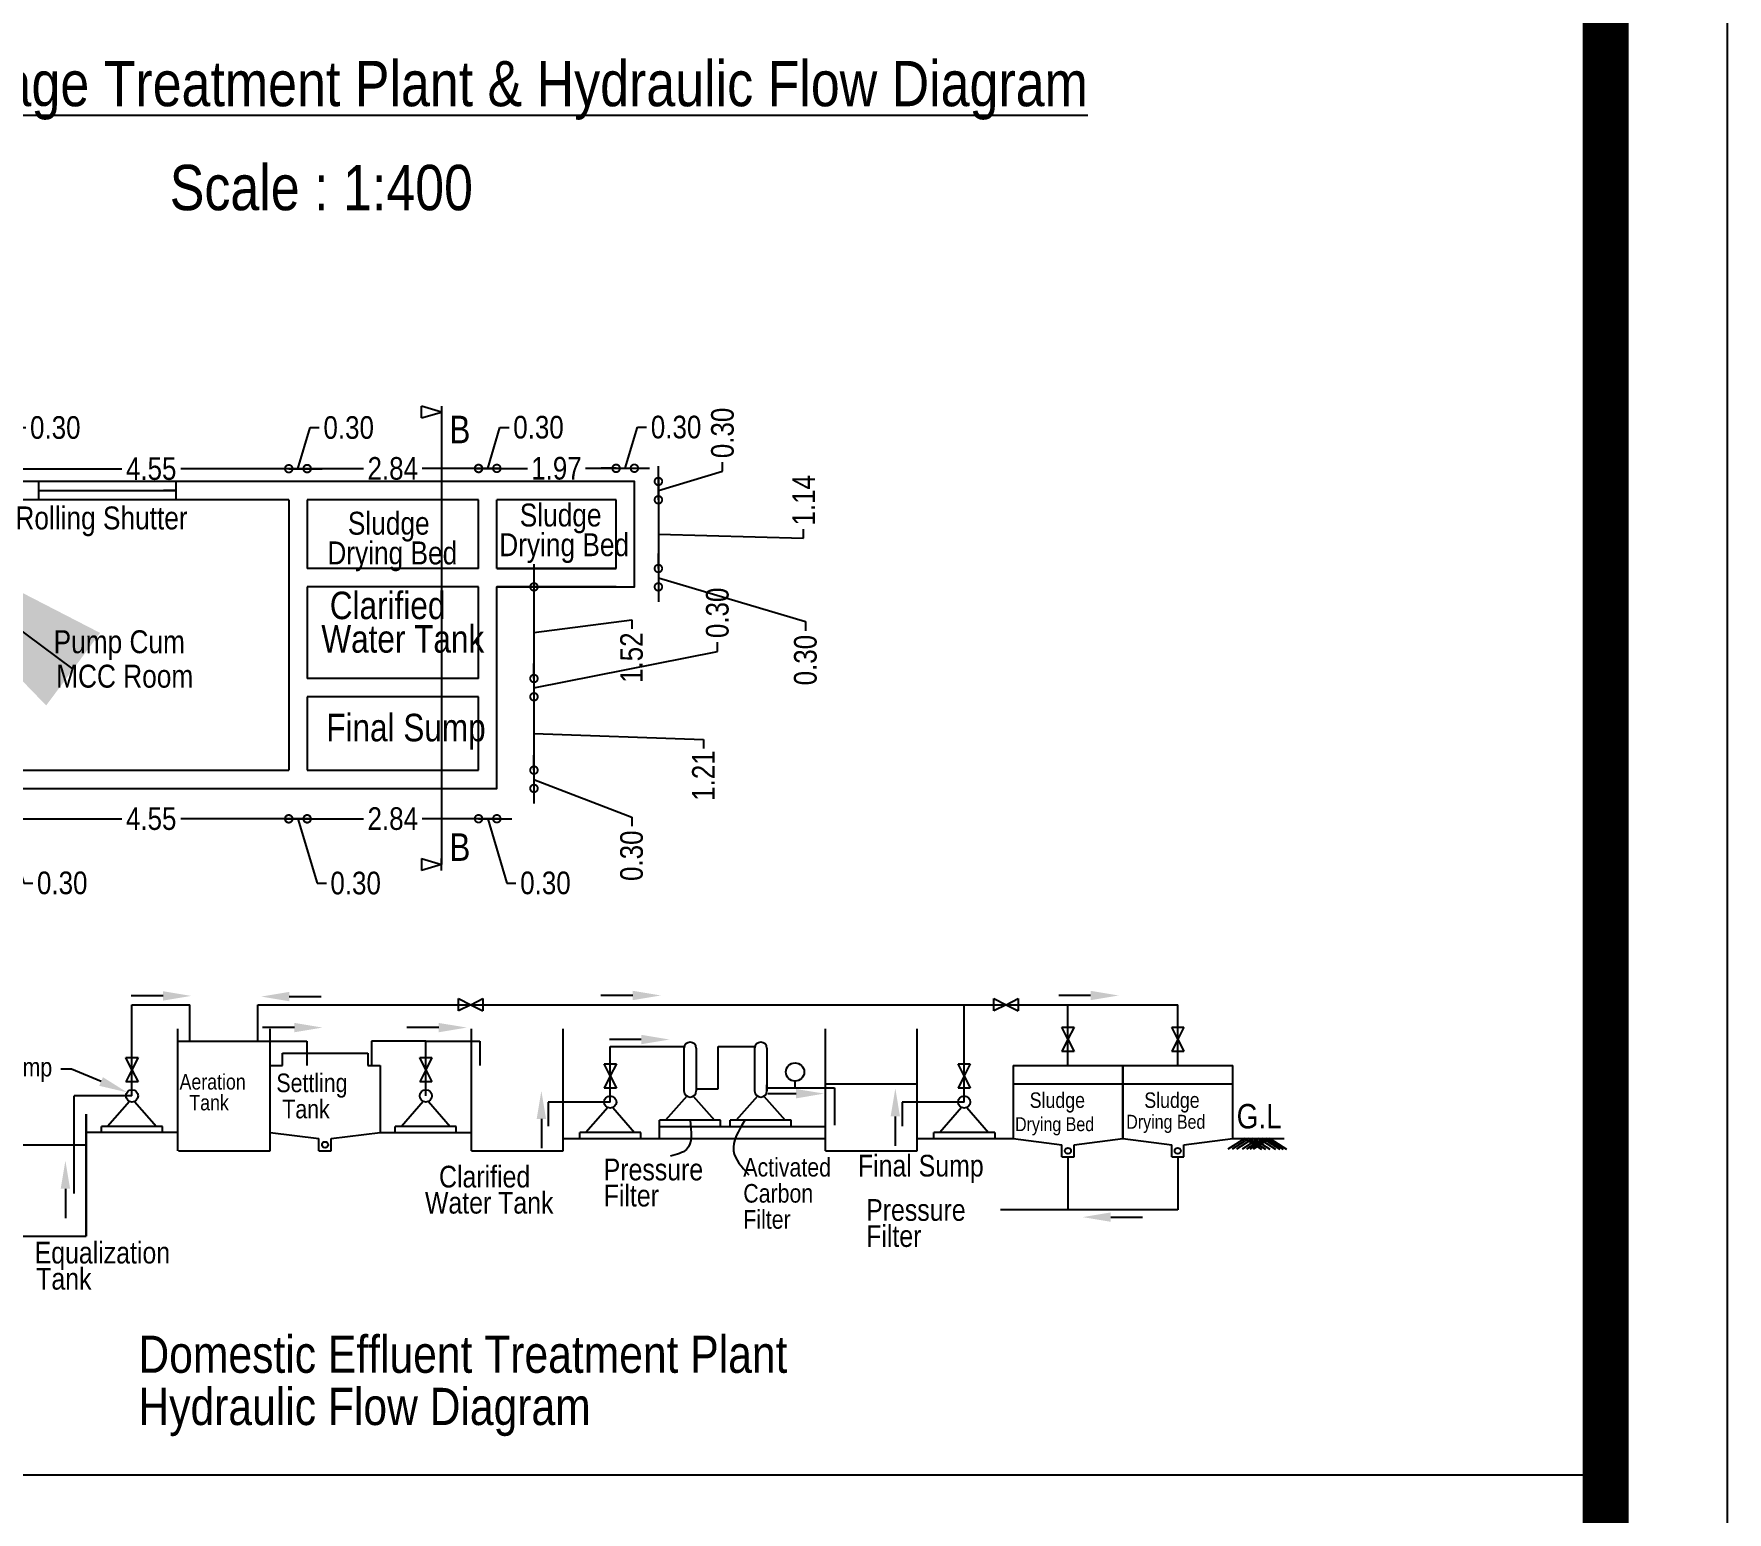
# Model space of a CAD drawing. Header units: metres. Extents: x 3750 to 6203, y 1588 to 3614.
# Drawn here: x 3857.64 to 3868.86, y 1632.22 to 1642.02 of the extents above; entities that cross this region are included whole.
import ezdxf
from ezdxf import colors
from ezdxf.entities.mleader import LeaderData, LeaderLine
from ezdxf.math import Vec2, Vec3

# ---------------------------------------------------------------- set-up
doc = ezdxf.new("R2010")
doc.units = ezdxf.units.M
doc.linetypes.add('ACAD_ISO02W100', pattern=[15, 12, -3])
doc.linetypes.add('PHANTOM2', pattern=[31.75, 15.875, -3.175, 3.175, -3.175, 3.175, -3.175])
doc.styles.add('DIM', font='swissc.ttf')
doc.styles.get("Standard").update_dxf_attribs({"font": 'swissc.ttf'})
doc.styles.add('style2a', font='swissc.ttf')
doc.dimstyles.new('Din', dxfattribs={"dimscale": 0, "dimtxt": 0.25, "dimasz": 0.1, "dimexe": 0.15, "dimexo": 0.15, "dimgap": 0.03, "dimtad": 0, "dimzin": 0, "dimdsep": 46, "dimtxsty": 'DIM', "dimblk": 'DOTSMALL', "dimcen": 0.09, "dimdle": 0.15, "dimse1": 1, "dimse2": 1, "dimclrd": 256, "dimclre": 256, "dimclrt": 7, "dimadec": 0, "dimazin": 3, "dimtfac": 1, "dimtofl": 0, "dimtmove": 0, "dimatfit": 0, "dimldrblk": 'DOTSMALL', "dimfxl": 0, "dimtolj": 1, "dimtzin": 0, "dimarcsym": 0})

# ---------------------------------------------------------------- blocks, each defined once
blk = doc.blocks.new('_DotSmall')
at = {"color": 0, "linetype": 'ByBlock', "const_width": 0.5}
blk.add_lwpolyline([(-0.0625, 0, 1), (0.0625, 0, 1)], format="xyb", close=True, dxfattribs=at)
blk = doc.blocks.new('*D436')
at = {"lineweight": -2}
for p, q in [((3857.45, 1639.135), (3857.531, 1639.407)), ((3857.531, 1639.407), (3857.591, 1639.407)), ((3857.389, 1639.135), (3857.289, 1639.135)), ((3857.389, 1639.135), (3857.511, 1639.135)), ((3857.511, 1639.135), (3857.611, 1639.135))]:
    blk.add_line(p, q, dxfattribs=at)
at = {"layer": 'Defpoints', "color": 0}
for p in [(3857.511, 1639.135), (3857.389, 1638.929), (3857.511, 1638.929)]:
    blk.add_point(p, dxfattribs=at)
at = {"lineweight": -2, "xscale": 0.1, "yscale": 0.1, "zscale": 0.1}
blk.add_blockref('_DotSmall', (3857.389, 1639.135), dxfattribs=at)
at = {"lineweight": -2, "xscale": 0.1, "yscale": 0.1, "zscale": 0.1, "rotation": 180}
blk.add_blockref('_DotSmall', (3857.511, 1639.135), dxfattribs=at)
at = {"color": 7, "insert": (3857.786, 1639.407), "char_height": 0.15, "attachment_point": 5, "style": 'DIM'}
blk.add_mtext('\\A1;0.30', dxfattribs=at)
blk = doc.blocks.new('*D437')
at = {"lineweight": -2}
for p, q in [((3857.361, 1639.135), (3858.226, 1639.135)), ((3859.482, 1639.135), (3858.617, 1639.135))]:
    blk.add_line(p, q, dxfattribs=at)
at = {"layer": 'Defpoints', "color": 0}
for p in [(3859.332, 1639.135), (3857.511, 1638.929), (3859.332, 1638.929)]:
    blk.add_point(p, dxfattribs=at)
at = {"lineweight": -2, "xscale": 0.1, "yscale": 0.1, "zscale": 0.1, "rotation": 180}
blk.add_blockref('_DotSmall', (3857.511, 1639.135), dxfattribs=at)
at = {"lineweight": -2, "xscale": 0.1, "yscale": 0.1, "zscale": 0.1}
blk.add_blockref('_DotSmall', (3859.332, 1639.135), dxfattribs=at)
at = {"color": 7, "insert": (3858.421, 1639.135), "char_height": 0.15, "attachment_point": 5, "style": 'DIM'}
blk.add_mtext('\\A1;4.55', dxfattribs=at)
blk = doc.blocks.new('*D438')
at = {"lineweight": -2}
for p, q in [((3859.393, 1639.135), (3859.474, 1639.407)), ((3859.474, 1639.407), (3859.534, 1639.407)), ((3859.332, 1639.135), (3859.232, 1639.135)), ((3859.332, 1639.135), (3859.454, 1639.135)), ((3859.454, 1639.135), (3859.554, 1639.135))]:
    blk.add_line(p, q, dxfattribs=at)
at = {"layer": 'Defpoints', "color": 0}
for p in [(3859.454, 1639.135), (3859.332, 1638.929), (3859.454, 1638.929)]:
    blk.add_point(p, dxfattribs=at)
at = {"lineweight": -2, "xscale": 0.1, "yscale": 0.1, "zscale": 0.1}
blk.add_blockref('_DotSmall', (3859.332, 1639.135), dxfattribs=at)
at = {"lineweight": -2, "xscale": 0.1, "yscale": 0.1, "zscale": 0.1, "rotation": 180}
blk.add_blockref('_DotSmall', (3859.454, 1639.135), dxfattribs=at)
at = {"color": 7, "insert": (3859.729, 1639.407), "char_height": 0.15, "attachment_point": 5, "style": 'DIM'}
blk.add_mtext('\\A1;0.30', dxfattribs=at)
blk = doc.blocks.new('*D439')
at = {"lineweight": -2}
for p, q in [((3859.304, 1639.136), (3859.827, 1639.136)), ((3860.739, 1639.136), (3860.216, 1639.136))]:
    blk.add_line(p, q, dxfattribs=at)
at = {"layer": 'Defpoints', "color": 0}
for p in [(3860.589, 1639.136), (3859.454, 1638.929), (3860.589, 1638.929)]:
    blk.add_point(p, dxfattribs=at)
at = {"lineweight": -2, "xscale": 0.1, "yscale": 0.1, "zscale": 0.1, "rotation": 180}
blk.add_blockref('_DotSmall', (3859.454, 1639.136), dxfattribs=at)
at = {"lineweight": -2, "xscale": 0.1, "yscale": 0.1, "zscale": 0.1}
blk.add_blockref('_DotSmall', (3860.589, 1639.136), dxfattribs=at)
at = {"color": 7, "insert": (3860.021, 1639.136), "char_height": 0.15, "attachment_point": 5, "style": 'DIM'}
blk.add_mtext('\\A1;2.84', dxfattribs=at)
blk = doc.blocks.new('*D440')
at = {"lineweight": -2}
for p, q in [((3860.65, 1639.137), (3860.731, 1639.409)), ((3860.731, 1639.409), (3860.791, 1639.409)), ((3860.589, 1639.137), (3860.489, 1639.137)), ((3860.589, 1639.137), (3860.71, 1639.137)), ((3860.71, 1639.137), (3860.81, 1639.137))]:
    blk.add_line(p, q, dxfattribs=at)
at = {"layer": 'Defpoints', "color": 0}
for p in [(3860.71, 1639.137), (3860.589, 1638.929), (3860.71, 1638.929)]:
    blk.add_point(p, dxfattribs=at)
at = {"lineweight": -2, "xscale": 0.1, "yscale": 0.1, "zscale": 0.1}
blk.add_blockref('_DotSmall', (3860.589, 1639.137), dxfattribs=at)
at = {"lineweight": -2, "xscale": 0.1, "yscale": 0.1, "zscale": 0.1, "rotation": 180}
blk.add_blockref('_DotSmall', (3860.71, 1639.137), dxfattribs=at)
at = {"color": 7, "insert": (3860.986, 1639.409), "char_height": 0.15, "attachment_point": 5, "style": 'DIM'}
blk.add_mtext('\\A1;0.30', dxfattribs=at)
blk = doc.blocks.new('*D441')
at = {"lineweight": -2}
for p, q in [((3860.56, 1639.137), (3860.913, 1639.137)), ((3861.65, 1639.137), (3861.297, 1639.137))]:
    blk.add_line(p, q, dxfattribs=at)
at = {"layer": 'Defpoints', "color": 0}
for p in [(3861.5, 1639.137), (3860.71, 1638.929), (3861.5, 1638.929)]:
    blk.add_point(p, dxfattribs=at)
at = {"lineweight": -2, "xscale": 0.1, "yscale": 0.1, "zscale": 0.1, "rotation": 180}
blk.add_blockref('_DotSmall', (3860.71, 1639.137), dxfattribs=at)
at = {"lineweight": -2, "xscale": 0.1, "yscale": 0.1, "zscale": 0.1}
blk.add_blockref('_DotSmall', (3861.5, 1639.137), dxfattribs=at)
at = {"color": 7, "insert": (3861.105, 1639.137), "char_height": 0.15, "attachment_point": 5, "style": 'DIM'}
blk.add_mtext('\\A1;1.97', dxfattribs=at)
blk = doc.blocks.new('*D442')
at = {"lineweight": -2}
for p, q in [((3861.561, 1639.138), (3861.642, 1639.41)), ((3861.642, 1639.41), (3861.702, 1639.41)), ((3861.5, 1639.138), (3861.4, 1639.138)), ((3861.5, 1639.138), (3861.621, 1639.138)), ((3861.621, 1639.138), (3861.721, 1639.138))]:
    blk.add_line(p, q, dxfattribs=at)
at = {"layer": 'Defpoints', "color": 0}
for p in [(3861.621, 1639.138), (3861.5, 1638.929), (3861.621, 1638.929)]:
    blk.add_point(p, dxfattribs=at)
at = {"lineweight": -2, "xscale": 0.1, "yscale": 0.1, "zscale": 0.1}
blk.add_blockref('_DotSmall', (3861.5, 1639.138), dxfattribs=at)
at = {"lineweight": -2, "xscale": 0.1, "yscale": 0.1, "zscale": 0.1, "rotation": 180}
blk.add_blockref('_DotSmall', (3861.621, 1639.138), dxfattribs=at)
at = {"color": 7, "insert": (3861.897, 1639.41), "char_height": 0.15, "attachment_point": 5, "style": 'DIM'}
blk.add_mtext('\\A1;0.30', dxfattribs=at)
blk = doc.blocks.new('*D452')
at = {"lineweight": -2}
for p, q in [((3857.389, 1636.815), (3857.289, 1636.815)), ((3857.389, 1636.815), (3857.511, 1636.815)), ((3857.45, 1636.815), (3857.578, 1636.39)), ((3857.511, 1636.815), (3857.611, 1636.815)), ((3857.578, 1636.39), (3857.638, 1636.39))]:
    blk.add_line(p, q, dxfattribs=at)
at = {"layer": 'Defpoints', "color": 0}
for p in [(3857.389, 1637.138), (3857.511, 1637.138), (3857.511, 1636.815)]:
    blk.add_point(p, dxfattribs=at)
at = {"lineweight": -2, "xscale": 0.1, "yscale": 0.1, "zscale": 0.1}
blk.add_blockref('_DotSmall', (3857.389, 1636.815), dxfattribs=at)
at = {"lineweight": -2, "xscale": 0.1, "yscale": 0.1, "zscale": 0.1, "rotation": 180}
blk.add_blockref('_DotSmall', (3857.511, 1636.815), dxfattribs=at)
at = {"color": 7, "insert": (3857.832, 1636.39), "char_height": 0.15, "attachment_point": 5, "style": 'DIM'}
blk.add_mtext('\\A1;0.30', dxfattribs=at)
blk = doc.blocks.new('*D453')
at = {"lineweight": -2}
for p, q in [((3857.361, 1636.816), (3858.226, 1636.816)), ((3859.482, 1636.816), (3858.617, 1636.816))]:
    blk.add_line(p, q, dxfattribs=at)
at = {"layer": 'Defpoints', "color": 0}
for p in [(3857.511, 1637.138), (3859.332, 1637.138), (3859.332, 1636.816)]:
    blk.add_point(p, dxfattribs=at)
at = {"lineweight": -2, "xscale": 0.1, "yscale": 0.1, "zscale": 0.1, "rotation": 180}
blk.add_blockref('_DotSmall', (3857.511, 1636.816), dxfattribs=at)
at = {"lineweight": -2, "xscale": 0.1, "yscale": 0.1, "zscale": 0.1}
blk.add_blockref('_DotSmall', (3859.332, 1636.816), dxfattribs=at)
at = {"color": 7, "insert": (3858.421, 1636.816), "char_height": 0.15, "attachment_point": 5, "style": 'DIM'}
blk.add_mtext('\\A1;4.55', dxfattribs=at)
blk = doc.blocks.new('*D454')
at = {"lineweight": -2}
for p, q in [((3859.332, 1636.815), (3859.232, 1636.815)), ((3859.332, 1636.815), (3859.454, 1636.815)), ((3859.393, 1636.815), (3859.521, 1636.389)), ((3859.454, 1636.815), (3859.554, 1636.815)), ((3859.521, 1636.389), (3859.581, 1636.389))]:
    blk.add_line(p, q, dxfattribs=at)
at = {"layer": 'Defpoints', "color": 0}
for p in [(3859.332, 1637.138), (3859.454, 1637.138), (3859.454, 1636.815)]:
    blk.add_point(p, dxfattribs=at)
at = {"lineweight": -2, "xscale": 0.1, "yscale": 0.1, "zscale": 0.1}
blk.add_blockref('_DotSmall', (3859.332, 1636.815), dxfattribs=at)
at = {"lineweight": -2, "xscale": 0.1, "yscale": 0.1, "zscale": 0.1, "rotation": 180}
blk.add_blockref('_DotSmall', (3859.454, 1636.815), dxfattribs=at)
at = {"color": 7, "insert": (3859.775, 1636.389), "char_height": 0.15, "attachment_point": 5, "style": 'DIM'}
blk.add_mtext('\\A1;0.30', dxfattribs=at)
blk = doc.blocks.new('*D455')
at = {"lineweight": -2}
for p, q in [((3859.304, 1636.816), (3859.827, 1636.816)), ((3860.739, 1636.816), (3860.216, 1636.816))]:
    blk.add_line(p, q, dxfattribs=at)
at = {"layer": 'Defpoints', "color": 0}
for p in [(3859.454, 1637.138), (3860.589, 1637.138), (3860.589, 1636.816)]:
    blk.add_point(p, dxfattribs=at)
at = {"lineweight": -2, "xscale": 0.1, "yscale": 0.1, "zscale": 0.1, "rotation": 180}
blk.add_blockref('_DotSmall', (3859.454, 1636.816), dxfattribs=at)
at = {"lineweight": -2, "xscale": 0.1, "yscale": 0.1, "zscale": 0.1}
blk.add_blockref('_DotSmall', (3860.589, 1636.816), dxfattribs=at)
at = {"color": 7, "insert": (3860.021, 1636.816), "char_height": 0.15, "attachment_point": 5, "style": 'DIM'}
blk.add_mtext('\\A1;2.84', dxfattribs=at)
blk = doc.blocks.new('*D456')
at = {"lineweight": -2}
for p, q in [((3860.589, 1636.816), (3860.489, 1636.816)), ((3860.589, 1636.816), (3860.71, 1636.816)), ((3860.65, 1636.816), (3860.777, 1636.39)), ((3860.71, 1636.816), (3860.81, 1636.816)), ((3860.777, 1636.39), (3860.837, 1636.39))]:
    blk.add_line(p, q, dxfattribs=at)
at = {"layer": 'Defpoints', "color": 0}
for p in [(3860.589, 1637.138), (3860.71, 1637.138), (3860.71, 1636.816)]:
    blk.add_point(p, dxfattribs=at)
at = {"lineweight": -2, "xscale": 0.1, "yscale": 0.1, "zscale": 0.1}
blk.add_blockref('_DotSmall', (3860.589, 1636.816), dxfattribs=at)
at = {"lineweight": -2, "xscale": 0.1, "yscale": 0.1, "zscale": 0.1, "rotation": 180}
blk.add_blockref('_DotSmall', (3860.71, 1636.816), dxfattribs=at)
at = {"color": 7, "insert": (3861.032, 1636.39), "char_height": 0.15, "attachment_point": 5, "style": 'DIM'}
blk.add_mtext('\\A1;0.30', dxfattribs=at)
blk = doc.blocks.new('*D463')
at = {"lineweight": -2}
for p, q in [((3861.78, 1639.051), (3861.78, 1639.151)), ((3861.78, 1638.99), (3862.205, 1639.118)), ((3862.205, 1639.118), (3862.205, 1639.178)), ((3861.78, 1638.929), (3861.78, 1639.051)), ((3861.78, 1638.929), (3861.78, 1638.829))]:
    blk.add_line(p, q, dxfattribs=at)
at = {"layer": 'Defpoints', "color": 0}
for p in [(3861.5, 1639.051), (3861.78, 1639.051), (3861.5, 1638.929)]:
    blk.add_point(p, dxfattribs=at)
at = {"lineweight": -2, "xscale": 0.1, "yscale": 0.1, "zscale": 0.1}
for p, rotation in [((3861.78, 1639.051), 270), ((3861.78, 1638.929), 90)]:
    blk.add_blockref('_DotSmall', p, dxfattribs=dict(at, rotation=rotation))
at = {"color": 7, "insert": (3862.205, 1639.372), "char_height": 0.15, "attachment_point": 5, "rotation": 90, "style": 'DIM'}
blk.add_mtext('\\A1;0.30', dxfattribs=at)
blk = doc.blocks.new('*D464')
at = {"lineweight": -2}
for p, q in [((3861.78, 1639.079), (3861.78, 1638.324)), ((3861.78, 1638.702), (3862.742, 1638.674)), ((3862.742, 1638.674), (3862.742, 1638.734))]:
    blk.add_line(p, q, dxfattribs=at)
at = {"layer": 'Defpoints', "color": 0}
for p in [(3861.5, 1638.929), (3861.5, 1638.474), (3861.78, 1638.474)]:
    blk.add_point(p, dxfattribs=at)
at = {"lineweight": -2, "xscale": 0.1, "yscale": 0.1, "zscale": 0.1}
for p, rotation in [((3861.78, 1638.929), 90), ((3861.78, 1638.474), 270)]:
    blk.add_blockref('_DotSmall', p, dxfattribs=dict(at, rotation=rotation))
at = {"color": 7, "insert": (3862.742, 1638.926), "char_height": 0.15, "attachment_point": 5, "rotation": 90, "style": 'DIM'}
blk.add_mtext('\\A1;1.14', dxfattribs=at)
blk = doc.blocks.new('*D465')
at = {"lineweight": -2}
for p, q in [((3861.78, 1638.474), (3861.78, 1638.574)), ((3861.78, 1638.474), (3861.78, 1638.352)), ((3861.78, 1638.413), (3862.754, 1638.122)), ((3861.78, 1638.352), (3861.78, 1638.252)), ((3862.754, 1638.122), (3862.754, 1638.062))]:
    blk.add_line(p, q, dxfattribs=at)
at = {"layer": 'Defpoints', "color": 0}
for p in [(3861.5, 1638.474), (3861.5, 1638.352), (3861.78, 1638.352)]:
    blk.add_point(p, dxfattribs=at)
at = {"lineweight": -2, "xscale": 0.1, "yscale": 0.1, "zscale": 0.1}
for p, rotation in [((3861.78, 1638.474), 270), ((3861.78, 1638.352), 90)]:
    blk.add_blockref('_DotSmall', p, dxfattribs=dict(at, rotation=rotation))
at = {"color": 7, "insert": (3862.754, 1637.867), "char_height": 0.15, "attachment_point": 5, "rotation": 90, "style": 'DIM'}
blk.add_mtext('\\A1;0.30', dxfattribs=at)
blk = doc.blocks.new('*D466')
at = {"lineweight": -2}
for p, q in [((3860.956, 1638.502), (3860.956, 1637.595)), ((3860.956, 1638.049), (3861.603, 1638.134)), ((3861.603, 1638.134), (3861.603, 1638.074))]:
    blk.add_line(p, q, dxfattribs=at)
at = {"layer": 'Defpoints', "color": 0}
for p in [(3860.71, 1638.352), (3860.589, 1637.745), (3860.956, 1637.745)]:
    blk.add_point(p, dxfattribs=at)
at = {"lineweight": -2, "xscale": 0.1, "yscale": 0.1, "zscale": 0.1}
for p, rotation in [((3860.956, 1638.352), 90), ((3860.956, 1637.745), 270)]:
    blk.add_blockref('_DotSmall', p, dxfattribs=dict(at, rotation=rotation))
at = {"color": 7, "insert": (3861.603, 1637.883), "char_height": 0.15, "attachment_point": 5, "rotation": 90, "style": 'DIM'}
blk.add_mtext('\\A1;1.52', dxfattribs=at)
blk = doc.blocks.new('*D467')
at = {"lineweight": -2}
for p, q in [((3862.171, 1637.925), (3862.171, 1637.985)), ((3860.956, 1637.684), (3862.171, 1637.925)), ((3860.956, 1637.745), (3860.956, 1637.845)), ((3860.956, 1637.745), (3860.956, 1637.624)), ((3860.956, 1637.624), (3860.956, 1637.524))]:
    blk.add_line(p, q, dxfattribs=at)
at = {"layer": 'Defpoints', "color": 0}
for p in [(3860.589, 1637.745), (3860.589, 1637.624), (3860.956, 1637.624)]:
    blk.add_point(p, dxfattribs=at)
at = {"lineweight": -2, "xscale": 0.1, "yscale": 0.1, "zscale": 0.1}
for p, rotation in [((3860.956, 1637.745), 270), ((3860.956, 1637.624), 90)]:
    blk.add_blockref('_DotSmall', p, dxfattribs=dict(at, rotation=rotation))
at = {"color": 7, "insert": (3862.171, 1638.18), "char_height": 0.15, "attachment_point": 5, "rotation": 90, "style": 'DIM'}
blk.add_mtext('\\A1;0.30', dxfattribs=at)
blk = doc.blocks.new('*D416')
at = {"lineweight": -2}
for p, q in [((3860.956, 1637.774), (3860.956, 1636.988)), ((3860.956, 1637.381), (3862.078, 1637.341)), ((3862.078, 1637.341), (3862.078, 1637.281))]:
    blk.add_line(p, q, dxfattribs=at)
at = {"layer": 'Defpoints', "color": 0}
for p in [(3860.589, 1637.624), (3860.589, 1637.138), (3860.956, 1637.138)]:
    blk.add_point(p, dxfattribs=at)
at = {"lineweight": -2, "xscale": 0.1, "yscale": 0.1, "zscale": 0.1}
for p, rotation in [((3860.956, 1637.624), 90), ((3860.956, 1637.138), 270)]:
    blk.add_blockref('_DotSmall', p, dxfattribs=dict(at, rotation=rotation))
at = {"color": 7, "insert": (3862.078, 1637.102), "char_height": 0.15, "attachment_point": 5, "rotation": 90, "style": 'DIM'}
blk.add_mtext('\\A1;1.21', dxfattribs=at)
blk = doc.blocks.new('*D468')
at = {"lineweight": -2}
for p, q in [((3860.956, 1637.138), (3860.956, 1637.238)), ((3860.956, 1637.138), (3860.956, 1637.017)), ((3860.956, 1637.077), (3861.603, 1636.826)), ((3860.956, 1637.017), (3860.956, 1636.917)), ((3861.603, 1636.826), (3861.603, 1636.766))]:
    blk.add_line(p, q, dxfattribs=at)
at = {"layer": 'Defpoints', "color": 0}
for p in [(3860.589, 1637.138), (3860.589, 1637.017), (3860.956, 1637.017)]:
    blk.add_point(p, dxfattribs=at)
at = {"lineweight": -2, "xscale": 0.1, "yscale": 0.1, "zscale": 0.1}
for p, rotation in [((3860.956, 1637.138), 270), ((3860.956, 1637.017), 90)]:
    blk.add_blockref('_DotSmall', p, dxfattribs=dict(at, rotation=rotation))
at = {"color": 7, "insert": (3861.603, 1636.571), "char_height": 0.15, "attachment_point": 5, "rotation": 90, "style": 'DIM'}
blk.add_mtext('\\A1;0.30', dxfattribs=at)

msp = doc.modelspace()

# ---------------------------------------------------------------- linework, layer by layer
for p, q in [((3860.3432, 1639.5106), (3860.2121, 1639.55)), ((3860.2121, 1639.4713), (3860.3432, 1639.5106)), ((3857.6762, 1638.9292), (3857.6762, 1639.0506)), ((3857.6762, 1638.9899), (3858.587, 1638.9899)), ((3858.587, 1638.9899), (3858.5029, 1638.9899)), ((3858.587, 1638.9292), (3858.587, 1639.0506)), ((3859.3321, 1638.9292), (3857.5106, 1638.9292)), ((3859.3321, 1638.9292), (3859.3321, 1637.138)), ((3860.589, 1638.9292), (3859.4536, 1638.9292)), ((3859.4536, 1638.9292), (3859.4536, 1638.4738)), ((3860.589, 1638.4738), (3860.589, 1638.9292)), ((3860.7105, 1638.4738), (3860.7105, 1638.9292)), ((3861.4998, 1638.9292), (3860.7105, 1638.9292)), ((3861.4998, 1638.4738), (3861.4998, 1638.9292)), ((3860.589, 1638.4738), (3859.4536, 1638.4738)), ((3860.7105, 1638.4738), (3861.4998, 1638.4738)), ((3861.4998, 1638.4738), (3860.7105, 1638.4738)), ((3860.589, 1638.3524), (3859.4536, 1638.3524)), ((3859.4536, 1638.3524), (3859.4536, 1637.7452)), ((3860.589, 1637.7452), (3860.589, 1638.3524)), ((3861.4998, 1638.3524), (3860.7105, 1638.3524)), ((3860.589, 1637.7452), (3859.4536, 1637.7452)), ((3860.589, 1637.6238), (3859.4536, 1637.6238)), ((3859.4536, 1637.6238), (3859.4536, 1637.138)), ((3860.589, 1637.138), (3860.589, 1637.6238)), ((3856.5634, 1637.138), (3859.3321, 1637.138)), ((3859.4536, 1637.138), (3860.589, 1637.138)), ((3860.2121, 1636.5516), (3860.3432, 1636.5122)), ((3860.3432, 1636.5122), (3860.2121, 1636.4728)), ((3860.4565, 1635.5435), (3860.4565, 1635.6244)), ((3860.4565, 1635.6244), (3860.5373, 1635.5839)), ((3860.5373, 1635.5839), (3860.6181, 1635.6244)), ((3860.6181, 1635.6244), (3860.6181, 1635.5435)), ((3864.0016, 1635.6244), (3864.0825, 1635.5839)), ((3864.0016, 1635.5435), (3864.0016, 1635.6244)), ((3864.0825, 1635.5839), (3864.1633, 1635.6244)), ((3864.1633, 1635.6244), (3864.1633, 1635.5435)), ((3859.1281, 1635.3434), (3859.1281, 1635.5839)), ((3860.5373, 1635.5839), (3860.4565, 1635.5435)), ((3860.5373, 1635.5839), (3860.6181, 1635.5435)), ((3864.0825, 1635.5839), (3864.0016, 1635.5435)), ((3864.0825, 1635.5839), (3864.1633, 1635.5435)), ((3858.597, 1634.616), (3858.597, 1635.4242)), ((3859.2089, 1634.616), (3859.2089, 1635.4242)), ((3860.5426, 1634.616), (3860.5426, 1635.4242)), ((3861.1488, 1634.616), (3861.1488, 1635.4242)), ((3862.8866, 1634.616), (3862.8866, 1635.4242)), ((3863.4928, 1634.616), (3863.4928, 1635.4242)), ((3864.4921, 1635.3549), (3864.4517, 1635.4358)), ((3864.4517, 1635.4358), (3864.5326, 1635.4358)), ((3864.5326, 1635.4358), (3864.4921, 1635.3549)), ((3865.1792, 1635.4358), (3865.26, 1635.4358)), ((3865.2196, 1635.3549), (3865.1792, 1635.4358)), ((3865.26, 1635.4358), (3865.2196, 1635.3549)), ((3858.6027, 1635.3434), (3859.2089, 1635.3434)), ((3859.2089, 1635.3434), (3859.4514, 1635.3434)), ((3859.4514, 1635.3434), (3859.4514, 1635.1817)), ((3861.9493, 1635.2952), (3861.9493, 1635.0123)), ((3862.0301, 1635.2952), (3862.0301, 1635.0123)), ((3862.1769, 1635.0275), (3862.1769, 1635.3065)), ((3862.1769, 1635.3065), (3862.4188, 1635.3065)), ((3862.4172, 1635.2952), (3862.4172, 1635.0123)), ((3862.498, 1635.2952), (3862.498, 1635.0123)), ((3864.4921, 1635.3549), (3864.4517, 1635.2741)), ((3864.5326, 1635.2741), (3864.4517, 1635.2741)), ((3864.4921, 1635.3549), (3864.5326, 1635.2741)), ((3865.2196, 1635.3549), (3865.1792, 1635.2741)), ((3865.26, 1635.2741), (3865.1792, 1635.2741)), ((3865.2196, 1635.3549), (3865.26, 1635.2741)), ((3858.2535, 1635.2337), (3858.3343, 1635.2337)), ((3858.2939, 1635.1529), (3858.2535, 1635.2337)), ((3858.3343, 1635.2337), (3858.2939, 1635.1529)), ((3859.2089, 1635.1817), (3859.2898, 1635.1817)), ((3859.2898, 1635.1817), (3859.2898, 1635.2626)), ((3859.2898, 1635.2626), (3859.8556, 1635.2626)), ((3859.8556, 1635.2626), (3859.8556, 1635.1817)), ((3859.8556, 1635.1817), (3859.9364, 1635.1817)), ((3859.9364, 1635.1817), (3859.9364, 1634.7372)), ((3860.2395, 1635.1529), (3860.1991, 1635.2337)), ((3860.1991, 1635.2337), (3860.2799, 1635.2337)), ((3860.2799, 1635.2337), (3860.2395, 1635.1529)), ((3861.4611, 1635.1124), (3861.4207, 1635.1933)), ((3861.4207, 1635.1933), (3861.5015, 1635.1933)), ((3861.5015, 1635.1933), (3861.4611, 1635.1124)), ((3863.7647, 1635.1933), (3863.8455, 1635.1933)), ((3863.8051, 1635.1124), (3863.7647, 1635.1933)), ((3863.8455, 1635.1933), (3863.8051, 1635.1124)), ((3864.1284, 1635.1817), (3864.1284, 1634.6968)), ((3864.1284, 1635.1817), (3864.8559, 1635.1817)), ((3864.8559, 1634.6968), (3864.8559, 1635.1817)), ((3864.8559, 1635.1817), (3865.5833, 1635.1817)), ((3864.8559, 1635.1817), (3864.8559, 1634.6968)), ((3865.5833, 1634.6968), (3865.5833, 1635.1817)), ((3858.2939, 1635.1529), (3858.2535, 1635.072)), ((3858.3343, 1635.072), (3858.2535, 1635.072)), ((3858.2939, 1635.1529), (3858.3343, 1635.072)), ((3860.2395, 1635.1529), (3860.1991, 1635.072)), ((3860.2799, 1635.072), (3860.1991, 1635.072)), ((3860.2395, 1635.1529), (3860.2799, 1635.072)), ((3861.4611, 1635.1124), (3861.4207, 1635.0316)), ((3861.4611, 1635.1124), (3861.5015, 1635.0316)), ((3862.498, 1635.0123), (3862.498, 1635.0527)), ((3862.6843, 1635.0778), (3862.6843, 1635.0325)), ((3862.8866, 1635.0605), (3863.4928, 1635.0605)), ((3863.8051, 1635.1124), (3863.7647, 1635.0316)), ((3863.8051, 1635.1124), (3863.8455, 1635.0316)), ((3864.1284, 1635.0605), (3864.8559, 1635.0605)), ((3864.8559, 1635.0605), (3865.5833, 1635.0605)), ((3858.277, 1634.943), (3858.1323, 1634.7776)), ((3858.3109, 1634.943), (3858.4556, 1634.7776)), ((3860.2226, 1634.943), (3860.0778, 1634.7776)), ((3860.2565, 1634.943), (3860.4012, 1634.7776)), ((3861.5015, 1635.0316), (3861.4207, 1635.0316)), ((3861.9681, 1634.9781), (3861.828, 1634.818)), ((3862.0113, 1634.9781), (3862.1513, 1634.818)), ((3862.0301, 1635.0275), (3862.1769, 1635.0275)), ((3862.436, 1634.9781), (3862.2959, 1634.818)), ((3862.4792, 1634.9781), (3862.6192, 1634.818)), ((3863.8455, 1635.0316), (3863.7647, 1635.0316)), ((3857.9908, 1634.8584), (3857.9908, 1634.0502)), ((3857.9908, 1634.0502), (3857.9908, 1634.8584)), ((3861.0049, 1634.8275), (3861.0049, 1634.6327)), ((3861.4442, 1634.9026), (3861.2994, 1634.7372)), ((3861.4781, 1634.9026), (3861.6228, 1634.7372)), ((3863.349, 1634.8438), (3863.349, 1634.6489)), ((3863.7882, 1634.9026), (3863.6435, 1634.7372)), ((3863.8221, 1634.9026), (3863.9668, 1634.7372)), ((3858.597, 1634.7372), (3857.9908, 1634.7372)), ((3858.496, 1634.7776), (3858.0918, 1634.7776)), ((3858.0918, 1634.7372), (3858.0918, 1634.7776)), ((3858.496, 1634.7372), (3858.496, 1634.7776)), ((3859.2089, 1634.7372), (3859.5323, 1634.6968)), ((3859.6131, 1634.6968), (3859.9364, 1634.7372)), ((3859.9364, 1634.7372), (3860.5426, 1634.7372)), ((3860.4416, 1634.7776), (3860.0374, 1634.7776)), ((3860.0374, 1634.7372), (3860.0374, 1634.7776)), ((3860.4416, 1634.7372), (3860.4416, 1634.7776)), ((3861.259, 1634.6968), (3861.259, 1634.7372)), ((3861.6632, 1634.7372), (3861.259, 1634.7372)), ((3861.6632, 1634.6968), (3861.6632, 1634.7372)), ((3862.1918, 1634.818), (3861.7876, 1634.818)), ((3861.7876, 1634.6968), (3861.7876, 1634.818)), ((3861.7876, 1634.7776), (3862.8866, 1634.7776)), ((3862.1918, 1634.7776), (3862.1918, 1634.818)), ((3862.2555, 1634.7776), (3862.2555, 1634.818)), ((3862.6596, 1634.818), (3862.2555, 1634.818)), ((3862.6596, 1634.7776), (3862.6596, 1634.818)), ((3864.0072, 1634.7372), (3863.603, 1634.7372)), ((3863.603, 1634.6968), (3863.603, 1634.7372)), ((3864.0072, 1634.7372), (3864.0072, 1634.6968)), ((3857.3846, 1634.6564), (3857.9908, 1634.6564)), ((3858.6027, 1634.616), (3859.2089, 1634.616)), ((3859.5323, 1634.616), (3859.5323, 1634.6968)), ((3859.5323, 1634.616), (3859.6131, 1634.616)), ((3859.6131, 1634.616), (3859.6131, 1634.6968)), ((3860.5426, 1634.616), (3861.1488, 1634.616)), ((3861.1488, 1634.616), (3861.1488, 1634.6968)), ((3861.1488, 1634.6968), (3862.8866, 1634.6968)), ((3861.1488, 1634.616), (3861.1488, 1634.624)), ((3862.8866, 1634.616), (3863.4928, 1634.616)), ((3863.4928, 1634.6968), (3864.1284, 1634.6968)), ((3864.1284, 1634.6968), (3864.4517, 1634.6564)), ((3864.4517, 1634.5755), (3864.4517, 1634.6564)), ((3864.5326, 1634.6564), (3864.8559, 1634.6968)), ((3864.5326, 1634.5755), (3864.5326, 1634.6564)), ((3864.8559, 1634.6968), (3865.1792, 1634.6564)), ((3865.1792, 1634.5755), (3865.1792, 1634.6564)), ((3865.26, 1634.6564), (3865.5833, 1634.6968)), ((3865.26, 1634.5755), (3865.26, 1634.6564)), ((3865.6626, 1634.6968), (3865.5521, 1634.628)), ((3865.691, 1634.6968), (3865.5804, 1634.628)), ((3865.5833, 1634.6968), (3865.925, 1634.6968)), ((3865.7193, 1634.6968), (3865.6088, 1634.628)), ((3865.7562, 1634.6968), (3865.6456, 1634.628)), ((3865.6626, 1634.6968), (3865.7731, 1634.628)), ((3865.7845, 1634.6968), (3865.674, 1634.628)), ((3865.691, 1634.6968), (3865.8015, 1634.628)), ((3865.8072, 1634.6968), (3865.6967, 1634.628)), ((3865.7193, 1634.6968), (3865.8298, 1634.628)), ((3865.8299, 1634.6968), (3865.7193, 1634.628)), ((3865.7562, 1634.6968), (3865.8667, 1634.628)), ((3865.7845, 1634.6968), (3865.895, 1634.628)), ((3865.8072, 1634.6968), (3865.9177, 1634.628)), ((3865.8299, 1634.6968), (3865.9404, 1634.628)), ((3864.4517, 1634.5755), (3864.5326, 1634.5755)), ((3865.1792, 1634.5755), (3865.26, 1634.5755)), ((3857.8528, 1634.3645), (3857.8528, 1634.1697)), ((3857.3846, 1634.0502), (3857.9908, 1634.0502))]:
    msp.add_line(p, q)
at = {"linetype": 'ACAD_ISO02W100', "ltscale": 13.5}
for p, q in [((3858.2939, 1634.9797), (3858.2939, 1635.5839)), ((3858.2939, 1635.5839), (3858.6779, 1635.5839)), ((3858.6779, 1635.3434), (3858.6779, 1635.5839)), ((3859.1281, 1635.5839), (3865.2196, 1635.5839)), ((3863.8051, 1634.9393), (3863.8051, 1635.5839)), ((3864.4921, 1635.1817), (3864.4921, 1635.5839)), ((3865.2196, 1635.1817), (3865.2196, 1635.5839)), ((3860.2395, 1635.3434), (3859.881, 1635.3434)), ((3859.881, 1635.3434), (3859.881, 1635.1817)), ((3860.2395, 1634.9797), (3860.2395, 1635.3434)), ((3860.2395, 1635.3434), (3860.598, 1635.3434)), ((3860.598, 1635.3434), (3860.598, 1635.1817)), ((3861.4611, 1634.9393), (3861.4611, 1635.3065)), ((3861.4611, 1635.3065), (3861.9509, 1635.3065)), ((3858.2939, 1634.9797), (3857.91, 1634.9797)), ((3857.91, 1634.3331), (3857.91, 1634.9797)), ((3861.4611, 1634.9393), (3861.0503, 1634.9393)), ((3861.0503, 1634.9393), (3861.0503, 1634.7792)), ((3862.498, 1635.0325), (3862.9455, 1635.0325)), ((3862.9455, 1635.0325), (3862.9455, 1634.7859)), ((3863.8051, 1634.9393), (3863.3943, 1634.9393)), ((3863.3943, 1634.9393), (3863.3943, 1634.7792)), ((3864.4921, 1634.5755), (3864.4921, 1634.2252)), ((3865.2196, 1634.5755), (3865.2196, 1634.2252)), ((3865.2196, 1634.2252), (3864.0451, 1634.2252))]:
    msp.add_line(p, q, dxfattribs=at)
for points in [[(3750.2549, 1603.8281), (3750.2549, 1687.7178), (3868.8576, 1687.7178), (3868.8576, 1603.8281)], [(3750.2549, 1687.7177), (3868.8576, 1687.7176), (3868.8576, 1603.8281), (3750.2549, 1603.8282)], [(3868.0531, 1642.1278), (3848.7431, 1642.1278), (3848.7431, 1622.8101), (3868.0531, 1622.8101)]]:
    msp.add_lwpolyline(points, close=True)
at = {"const_width": 0.3036}
msp.add_lwpolyline([(3751.0595, 1604.6328), (3868.0531, 1604.6326), (3868.0531, 1686.913), (3751.0595, 1686.9131)], close=True, dxfattribs=at)
for points in [[(3860.2121, 1639.4713), (3860.2121, 1639.55)], [(3860.3432, 1639.55), (3860.3432, 1639.4713)], [(3856.4419, 1637.0166), (3860.7105, 1637.0166), (3860.7105, 1637.138), (3860.7105, 1637.6238), (3860.7105, 1637.7452), (3860.7105, 1638.3524), (3861.6213, 1638.3524), (3861.6213, 1638.4738), (3861.6213, 1638.9292), (3861.6213, 1639.0506), (3855.4097, 1639.0506), (3855.4097, 1637.6238), (3855.5311, 1637.6238), (3856.4419, 1637.6238), (3856.4419, 1637.0166)], [(3860.2121, 1636.5516), (3860.2121, 1636.4728)], [(3860.3432, 1636.4728), (3860.3432, 1636.5516)], [(3858.5, 1635.6423), (3858.2886, 1635.6423)], [(3859.3353, 1635.6378), (3859.5467, 1635.6378)], [(3861.6097, 1635.6451), (3861.3983, 1635.6451)], [(3864.6422, 1635.6451), (3864.4308, 1635.6451)], [(3859.3695, 1635.4324), (3859.1581, 1635.4324)], [(3860.3249, 1635.4324), (3860.1135, 1635.4324)], [(3861.6666, 1635.3533), (3861.4551, 1635.3533)], [(3858.0897, 1635.075), (3857.8923, 1635.1574), (3857.8222, 1635.1574)], [(3862.6922, 1634.9943), (3862.5047, 1634.9936)], [(3864.7755, 1634.1767), (3864.9869, 1634.1767)], [(3848.7431, 1632.4689), (3868.0531, 1632.4689)]]:
    msp.add_lwpolyline(points)
at = {"linetype": 'PHANTOM2'}
msp.add_lwpolyline([(3860.3432, 1639.5106), (3860.3432, 1636.5122)], dxfattribs=at)
for centre, radius in [((3862.685, 1635.1384), 0.0606), ((3858.2939, 1634.9797), 0.0404), ((3860.2395, 1634.9797), 0.0404), ((3861.4611, 1634.9393), 0.0404), ((3863.8051, 1634.9393), 0.0404), ((3859.5727, 1634.6564), 0.0202), ((3864.4921, 1634.616), 0.0202), ((3865.2196, 1634.616), 0.0202)]:
    msp.add_circle(centre, radius)
for centre, start, end in [((3861.9897, 1635.2952), 0, 180), ((3862.4576, 1635.2952), 0, 180), ((3861.9897, 1635.0123), 180, 0), ((3862.4576, 1635.0123), 180, 0)]:
    msp.add_arc(centre, 0.0404, start, end)
for points in [[(3861.9897, 1634.818), (3861.9665, 1634.6257), (3861.8612, 1634.5806)], [(3862.3532, 1634.818), (3862.2774, 1634.6153), (3862.3784, 1634.4577)]]:
    msp.add_spline(points, degree=3)
for points in [[(3858.5, 1635.6733), (3858.6859, 1635.6423), (3858.5, 1635.6113)], [(3859.3353, 1635.6068), (3859.1494, 1635.6378), (3859.3353, 1635.6687)], [(3861.6097, 1635.6761), (3861.7957, 1635.6451), (3861.6097, 1635.6141)], [(3864.6422, 1635.6761), (3864.8281, 1635.6451), (3864.6422, 1635.6141)], [(3859.3695, 1635.4633), (3859.5554, 1635.4324), (3859.3695, 1635.4014)], [(3860.3249, 1635.4633), (3860.5108, 1635.4324), (3860.3249, 1635.4014)], [(3861.6666, 1635.3843), (3861.8525, 1635.3533), (3861.6666, 1635.3223)], [(3858.1016, 1635.1036), (3858.2613, 1635.0035), (3858.0778, 1635.0464)], [(3860.9739, 1634.8275), (3861.0049, 1635.0134), (3861.0359, 1634.8275)], [(3862.6921, 1635.0253), (3862.8781, 1634.9951), (3862.6923, 1634.9634)], [(3863.318, 1634.8438), (3863.349, 1635.0297), (3863.3799, 1634.8438)], [(3857.8219, 1634.3645), (3857.8528, 1634.5504), (3857.8838, 1634.3645)], [(3864.7755, 1634.1457), (3864.5896, 1634.1767), (3864.7755, 1634.2077)]]:
    msp.add_solid(points)

# ---------------------------------------------------------------- texts
at = {"style": 'style2a'}
for s, height, p in [('Scale : 1:400', 0.300256, (3858.544, 1640.8477)), ('Rolling Shutter', 0.151798, (3857.5218, 1638.733)), ('Sludge ', 0.1518, (3859.7236, 1638.6979)), ('Sludge ', 0.1518, (3860.8619, 1638.7523)), ('Drying Bed', 0.1518, (3859.5878, 1638.5012)), ('Drying Bed', 0.1518, (3860.7261, 1638.5556)), ('Clarified', 0.18216, (3859.604, 1638.1384)), ('     Water Tank', 0.182157, (3859.258, 1637.9165)), ('Pump Cum ', 0.1518, (3857.7748, 1637.9128)), (' MCC Room', 0.1518, (3857.7434, 1637.6846)), ('Final Sump', 0.18216, (3859.5806, 1637.329)), ('Pump', 0.12318, (3857.397, 1635.1089)), ('Aeration ', 0.10265, (3858.609, 1635.0222)), ('Settling', 0.12318, (3859.2503, 1635.0047)), ('  Tank', 0.10265, (3858.6084, 1634.8839)), (' Tank', 0.12318, (3859.2503, 1634.831)), ('   Sludge', 0.10265, (3864.1409, 1634.9003)), ('   Sludge', 0.10265, (3864.8999, 1634.9003)), ('Drying Bed', 0.09239, (3864.1421, 1634.7462)), ('Drying Bed', 0.09239, (3864.8785, 1634.762)), ('G.L', 0.16166, (3865.6096, 1634.7644)), (' Final Sump', 0.143712, (3863.0557, 1634.4457)), ('  Clarified', 0.143712, (3860.2358, 1634.3731)), ('  Pressure', 0.14371, (3861.3262, 1634.4203)), ('  Activated', 0.123182, (3862.264, 1634.4457)), ('  Filter', 0.14371, (3861.3262, 1634.2474)), ('  Carbon', 0.12318, (3862.264, 1634.2728)), ('Water Tank', 0.14371, (3860.2341, 1634.2002)), ('  Pressure', 0.14371, (3863.0644, 1634.1523)), ('  Filter', 0.12318, (3862.264, 1634.0999)), ('  Filter', 0.14371, (3863.0644, 1633.9793)), ('Equalization ', 0.143712, (3857.6494, 1633.8695)), ('Tank', 0.14371, (3857.6597, 1633.6965)), ('Domestic Effluent Treatment Plant', 0.246364, (3858.3367, 1633.1452)), ('Hydraulic Flow Diagram', 0.246364, (3858.3367, 1632.7994))]:
    msp.add_text(s, height=height, dxfattribs=at).set_placement(p)
at = {"insert": (3855.6017, 1641.8369), "char_height": 0.300256, "width": 11.602953, "attachment_point": 1, "style": 'style2a'}
msp.add_mtext('{\\LPlan of Sewage Treatment Plant & Hydraulic Flow Diagram }', dxfattribs=at)
at = {"char_height": 0.1822, "style": 'style2a'}
for insert, attachment_point in [((3860.3955, 1639.3037), 7), ((3860.3955, 1636.7191), 1)]:
    msp.add_mtext_dynamic_manual_height_columns('B', width=1.489512, gutter_width=7.5899, heights=[0], dxfattribs=dict(at, insert=insert, attachment_point=attachment_point))

# ---------------------------------------------------------------- dimensions: what is measured, and where the dimension line sits
dim = msp.add_linear_dim(base=(3861.7797, 1639.0506), p1=(3861.4998, 1638.9292), p2=(3861.4998, 1639.0506), angle=90, dimstyle='Din', override={"dimscale": 1, "dimtxt": 0.15, "dimlfac": 2.5, "dimpost": '\\X', "dimblk1": 'DotSmall', "dimblk2": 'DotSmall', "dimsah": 1, "dimtmove": 1})
dim.commit()
dim.dimension.update_dxf_attribs({"geometry": '*D463', "text_midpoint": (3862.2054, 1639.2076)})
for base, p1, p2, picture, middle in [((3857.5106, 1639.1348), (3857.3891, 1638.9292), (3857.5106, 1638.9292), '*D436', (3857.6214, 1639.4067)), ((3859.4536, 1639.1349), (3859.3321, 1638.9292), (3859.4536, 1638.9292), '*D438', (3859.5644, 1639.4068)), ((3860.7105, 1639.1367), (3860.589, 1638.9292), (3860.7105, 1638.9292), '*D440', (3860.8213, 1639.4086)), ((3861.6213, 1639.1378), (3861.4998, 1638.9292), (3861.6213, 1638.9292), '*D442', (3861.7321, 1639.4097)), ((3859.3321, 1639.1348), (3857.5106, 1638.9292), (3859.3321, 1638.9292), '*D437', (3858.4214, 1639.1348)), ((3860.589, 1639.1365), (3859.4536, 1638.9292), (3860.589, 1638.9292), '*D439', (3860.0213, 1639.1365)), ((3861.4998, 1639.1367), (3860.7105, 1638.9292), (3861.4998, 1638.9292), '*D441', (3861.1051, 1639.1367)), ((3857.5106, 1636.8153), (3857.3891, 1637.138), (3857.5106, 1637.138), '*D452', (3857.6676, 1636.3896)), ((3859.3321, 1636.816), (3857.5106, 1637.138), (3859.3321, 1637.138), '*D453', (3858.4214, 1636.816)), ((3859.4536, 1636.8147), (3859.3321, 1637.138), (3859.4536, 1637.138), '*D454', (3859.6106, 1636.389)), ((3860.589, 1636.8157), (3859.4536, 1637.138), (3860.589, 1637.138), '*D455', (3860.0213, 1636.8157)), ((3860.7105, 1636.8157), (3860.589, 1637.138), (3860.7105, 1637.138), '*D456', (3860.8675, 1636.39))]:
    dim = msp.add_linear_dim(base=base, p1=p1, p2=p2, dimstyle='Din', override={"dimscale": 1, "dimtxt": 0.15, "dimlfac": 2.5, "dimpost": '\\X', "dimblk1": 'DotSmall', "dimblk2": 'DotSmall', "dimsah": 1, "dimtmove": 1})
    dim.commit()
    dim.dimension.update_dxf_attribs({"geometry": picture, "text_midpoint": middle})
for base, p1, p2, picture, middle in [((3861.7797, 1638.4738), (3861.4998, 1638.9292), (3861.4998, 1638.4738), '*D464', (3862.7421, 1638.7639)), ((3861.7797, 1638.3524), (3861.4998, 1638.4738), (3861.4998, 1638.3524), '*D465', (3862.7544, 1638.0321)), ((3860.9562, 1637.7452), (3860.7105, 1638.3524), (3860.589, 1637.7452), '*D466', (3861.6028, 1638.0445)), ((3860.9562, 1637.6238), (3860.589, 1637.7452), (3860.589, 1637.6238), '*D467', (3862.1713, 1638.0152)), ((3860.9562, 1637.138), (3860.589, 1637.6238), (3860.589, 1637.138), '*D416', (3862.078, 1637.2507)), ((3860.9562, 1637.0166), (3860.589, 1637.138), (3860.589, 1637.0166), '*D468', (3861.6033, 1636.7358))]:
    dim = msp.add_linear_dim(base=base, p1=p1, p2=p2, angle=90, dimstyle='Din', override={"dimscale": 1, "dimtxt": 0.15, "dimlfac": 2.5, "dimpost": '\\X', "dimblk1": 'DotSmall', "dimblk2": 'DotSmall', "dimsah": 1, "dimtmove": 1})
    dim.commit()
    dim.dimension.update_dxf_attribs({"geometry": picture, "text_midpoint": middle, "dimtype": 160})

# ---------------------------------------------------------------- leaders
ml = msp.add_multileader_mtext('Standard')
ml.set_content('', color=256)
ml.set_leader_properties()
ml.build(insert=Vec2(0, 0))
ml.multileader.update_dxf_attribs({"text_right_attachment_type": 6, "dogleg_length": 0, "arrow_head_size": 1.8216})
ctx = ml.context
ctx.base_point, ctx.char_height, ctx.arrow_head_size, ctx.landing_gap_size, ctx.plane_origin = Vec3(3856.5912, 1638.7821), 0.1093, 1.8216, 0.0546, Vec3(3868.7074, 1638.893)
ctx.right_attachment = 6
notes = []
notes.append((ctx, [(0, (1, 1, 0), (3856.5912, 1638.7821), (1, 0), 0, [(0, [(3856.4419, 1638.893)], 0, [])])]))
ctx.mtext.insert, ctx.mtext.flow_direction = Vec3(3856.6459, 1638.8367), 5
for ctx, leaders in notes:
    for number, flags, end, landing, length, lines in leaders:
        leader = LeaderData()
        leader.index, (leader.has_last_leader_line, leader.has_dogleg_vector, leader.attachment_direction) = number, flags
        leader.last_leader_point, leader.dogleg_vector, leader.dogleg_length = Vec3(end), Vec3(landing), length
        for number, points, colour, breaks in lines:
            line = LeaderLine()
            line.index, line.vertices, line.color, line.breaks = number, Vec3.list(points), colors.encode_raw_color(colour), breaks
            leader.lines.append(line)
        ctx.leaders.append(leader)

doc.saveas('drawing.dxf')
